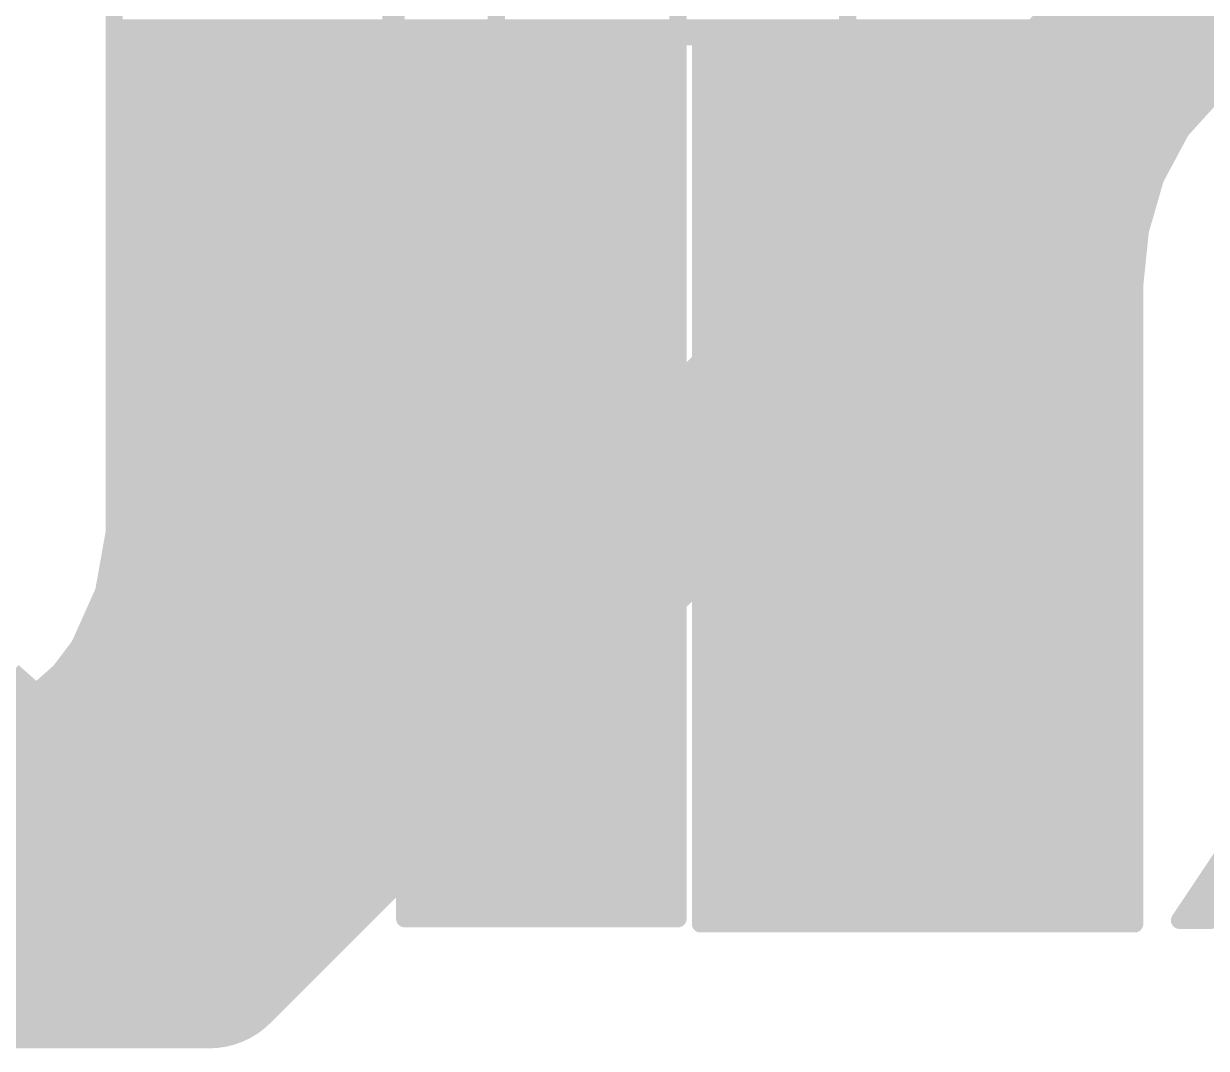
# Model space of a CAD drawing. Extents: x -19.1 to 53.5, y -15.6 to 59.8.
# Drawn here: x 26.397 to 28.134, y 20.193 to 21.698 of the extents above; entities that cross this region are included whole.
import ezdxf

# ---------------------------------------------------------------- set-up
doc = ezdxf.new("R2010")
doc.units = 0
for name, color, linetype in [('16', 132, 'CONTINUOUS'), ('21', 41, 'CONTINUOUS'), ('22', 40, 'CONTINUOUS')]:
    doc.layers.add(name, color=color, linetype=linetype)

msp = doc.modelspace()

# ---------------------------------------------------------------- linework, layer by layer
at = {"layer": '16', "const_width": 0.254}
for points in [[(26.67, 20.32), (28.575, 22.225)], [(2.54, 20.32), (26.67, 20.32)]]:
    msp.add_lwpolyline(points, dxfattribs=at)
at = {"layer": '16', "const_width": 0.127}
for points in [[(26.67, 20.2565, 1), (26.67, 20.3835)], [(26.6251, 20.3649, 1), (26.7149, 20.2751)]]:
    msp.add_lwpolyline(points, format="xyb", dxfattribs=at)
at = {"layer": '21', "const_width": 0.0254}
for points in [[(26.9367, 21.9456), (26.9367, 21.115)], [(27.3583, 20.3835), (27.3583, 21.9456)], [(27.6073, 20.3759), (27.6073, 21.9481)], [(27.6073, 20.3759), (27.6073, 21.9481)], [(26.9367, 21.6916), (27.3583, 21.6916)], [(27.6073, 21.6916), (29.0291, 21.6916)], [(26.9367, 21.6662), (27.3583, 21.6662)], [(27.6073, 21.6662), (28.3667, 21.6662)], [(26.9367, 21.6408), (27.3583, 21.6408)], [(27.6073, 21.6408), (28.2181, 21.6408)], [(26.9367, 21.6154), (27.3583, 21.6154)], [(27.6073, 21.6154), (28.173, 21.6154)], [(28.1508, 21.6002), (28.0971, 21.541)], [(26.9367, 21.59), (27.3583, 21.59)], [(27.6073, 21.59), (28.1416, 21.59)], [(26.9367, 21.5646), (27.3583, 21.5646)], [(27.6073, 21.5646), (28.1185, 21.5646)], [(26.9367, 21.5392), (27.3583, 21.5392)], [(27.6073, 21.5392), (28.0962, 21.5392)], [(28.0971, 21.541), (28.0594, 21.4706)], [(26.9367, 21.5138), (27.3583, 21.5138)], [(27.6073, 21.5138), (28.0826, 21.5138)], [(26.9367, 21.4884), (27.3583, 21.4884)], [(27.6073, 21.4884), (28.0689, 21.4884)], [(26.9367, 21.463), (27.3583, 21.463)], [(27.6073, 21.463), (28.0572, 21.463)], [(28.0594, 21.4706), (28.0371, 21.3932)], [(26.9367, 21.4376), (27.3583, 21.4376)], [(27.6073, 21.4376), (28.0499, 21.4376)], [(26.9367, 21.4122), (27.3583, 21.4122)], [(27.6073, 21.4122), (28.0426, 21.4122)], [(26.9367, 21.3868), (27.3583, 21.3868)], [(27.6073, 21.3868), (28.0365, 21.3868)], [(28.0371, 21.3932), (28.0289, 21.3131)], [(26.9367, 21.3614), (27.3583, 21.3614)], [(27.6073, 21.3614), (28.0339, 21.3614)], [(26.9367, 21.336), (27.3583, 21.336)], [(27.6073, 21.336), (28.0312, 21.336)], [(26.9367, 21.3106), (27.3583, 21.3106)], [(27.6073, 21.3106), (28.0289, 21.3106)], [(28.0289, 21.3131), (28.0289, 20.3759)], [(26.9367, 21.2852), (27.3583, 21.2852)], [(27.6073, 21.2852), (28.0289, 21.2852)], [(26.9367, 21.2598), (27.3583, 21.2598)], [(27.6073, 21.2598), (28.0289, 21.2598)], [(26.9367, 21.2344), (27.3583, 21.2344)], [(27.6073, 21.2344), (28.0289, 21.2344)], [(28.0289, 21.2446), (28.0289, 20.3759)], [(26.9367, 21.209), (27.3583, 21.209)], [(27.6073, 21.209), (28.0289, 21.209)], [(26.9367, 21.1836), (27.3583, 21.1836)], [(27.6073, 21.1836), (28.0289, 21.1836)], [(26.9367, 21.1582), (27.3583, 21.1582)], [(27.6073, 21.1582), (28.0289, 21.1582)], [(26.9367, 21.1328), (27.3583, 21.1328)], [(27.6073, 21.1328), (28.0289, 21.1328)], [(26.9367, 21.115), (26.929, 20.9909)], [(26.9362, 21.1074), (27.3583, 21.1074)], [(27.6073, 21.1074), (28.0289, 21.1074)], [(26.9347, 21.082), (27.3583, 21.082)], [(27.6073, 21.082), (28.0289, 21.082)], [(26.9331, 21.0566), (27.3583, 21.0566)], [(27.6073, 21.0566), (28.0289, 21.0566)], [(26.9315, 21.0312), (27.3583, 21.0312)], [(27.6073, 21.0312), (28.0289, 21.0312)], [(26.93, 21.0058), (27.3583, 21.0058)], [(27.6073, 21.0058), (28.0289, 21.0058)], [(26.929, 20.9909), (26.9062, 20.8686)], [(26.9271, 20.9804), (27.3583, 20.9804)], [(27.6073, 20.9804), (28.0289, 20.9804)], [(26.9223, 20.955), (27.3583, 20.955)], [(27.6073, 20.955), (28.0289, 20.955)], [(26.9176, 20.9296), (27.3583, 20.9296)], [(27.6073, 20.9296), (28.0289, 20.9296)], [(26.9129, 20.9042), (27.3583, 20.9042)], [(27.6073, 20.9042), (28.0289, 20.9042)], [(26.9062, 20.8686), (26.8844, 20.8111)], [(26.9081, 20.8788), (27.3583, 20.8788)], [(27.6073, 20.8788), (28.0289, 20.8788)], [(26.9004, 20.8534), (27.3583, 20.8534)], [(27.6073, 20.8534), (28.0289, 20.8534)], [(26.8908, 20.828), (27.3583, 20.828)], [(27.6073, 20.828), (28.0289, 20.828)], [(26.8844, 20.8111), (26.85, 20.7602)], [(26.8787, 20.8026), (27.3583, 20.8026)], [(27.6073, 20.8026), (28.0289, 20.8026)], [(26.8615, 20.7772), (27.3583, 20.7772)], [(27.6073, 20.7772), (28.0289, 20.7772)], [(26.4174, 20.7146), (26.3814, 20.7464)], [(26.85, 20.7602), (26.8048, 20.7185)], [(26.8409, 20.7518), (27.3583, 20.7518)], [(27.6073, 20.7518), (28.0289, 20.7518)], [(25.9076, 20.7264), (26.404, 20.7264)], [(26.8134, 20.7264), (27.3583, 20.7264)], [(27.6073, 20.7264), (28.0289, 20.7264)], [(26.4592, 20.6908), (26.4174, 20.7146)], [(26.8048, 20.7185), (26.7513, 20.6883)], [(25.9148, 20.701), (26.4413, 20.701)], [(26.7738, 20.701), (27.3583, 20.701)], [(27.6073, 20.701), (28.0289, 20.701)], [(25.9219, 20.6756), (26.506, 20.6756)], [(26.5305, 20.6677), (26.4592, 20.6908)], [(26.7513, 20.6883), (26.6796, 20.6664)], [(26.7098, 20.6756), (27.3583, 20.6756)], [(27.6073, 20.6756), (28.0289, 20.6756)], [(26.605, 20.6594), (26.5305, 20.6677)], [(26.6796, 20.6664), (26.605, 20.6594)], [(25.9301, 20.6502), (27.3583, 20.6502)], [(27.6073, 20.6502), (28.0289, 20.6502)], [(25.9426, 20.6248), (27.3583, 20.6248)], [(26.8838, 20.5329), (26.9545, 20.6223)], [(26.9545, 20.6223), (26.957, 20.6223)], [(26.957, 20.6223), (26.957, 20.3835)], [(27.6073, 20.6248), (28.0289, 20.6248)], [(25.9551, 20.5994), (26.9364, 20.5994)], [(26.957, 20.5994), (27.3583, 20.5994)], [(27.6073, 20.5994), (28.0289, 20.5994)], [(25.9676, 20.574), (26.9163, 20.574)], [(26.957, 20.574), (27.3583, 20.574)], [(27.6073, 20.574), (28.0289, 20.574)], [(25.982, 20.5486), (26.8962, 20.5486)], [(26.957, 20.5486), (27.3583, 20.5486)], [(27.6073, 20.5486), (28.0289, 20.5486)], [(26.0009, 20.5232), (26.8735, 20.5232)], [(26.8011, 20.4545), (26.8838, 20.5329)], [(26.957, 20.5232), (27.3583, 20.5232)], [(27.6073, 20.5232), (28.0289, 20.5232)], [(26.0199, 20.4978), (26.8468, 20.4978)], [(26.957, 20.4978), (27.3583, 20.4978)], [(27.6073, 20.4978), (28.0289, 20.4978)], [(26.0388, 20.4724), (26.82, 20.4724)], [(26.957, 20.4724), (27.3583, 20.4724)], [(27.6073, 20.4724), (28.0289, 20.4724)], [(26.7081, 20.3886), (26.8011, 20.4545)], [(26.0652, 20.447), (26.7905, 20.447)], [(26.957, 20.447), (27.3583, 20.447)], [(27.6073, 20.447), (28.0289, 20.447)], [(26.1073, 20.4216), (26.7547, 20.4216)], [(26.957, 20.4216), (27.3583, 20.4216)], [(27.6073, 20.4216), (28.0289, 20.4216)], [(26.1508, 20.3962), (26.7188, 20.3962)], [(26.957, 20.3962), (27.3583, 20.3962)], [(27.6073, 20.3962), (28.0289, 20.3962)], [(26.6835, 20.3763), (26.7081, 20.3886)], [(26.957, 20.3835), (27.3583, 20.3835)], [(26.2189, 20.3708), (26.6654, 20.3708)], [(26.5095, 20.3459), (26.6573, 20.3683)], [(26.6573, 20.3683), (26.6835, 20.3763)], [(28.0289, 20.3759), (27.6073, 20.3759)], [(28.0289, 20.3759), (27.6073, 20.3759)], [(26.3425, 20.3454), (26.4832, 20.3454)], [(26.3601, 20.3429), (26.5095, 20.3459)]]:
    msp.add_lwpolyline(points, dxfattribs=at)
at = {"layer": '21'}
for points, const_width in [([(26.9367, 21.698, 1), (26.9367, 21.6852)], 0.0127), ([(27.3583, 21.6852, 1), (27.3583, 21.698)], 0.0127), ([(27.6073, 21.698, 1), (27.6073, 21.6852)], 0.0127), ([(26.9367, 21.6726, 1), (26.9367, 21.6598)], 0.0127), ([(27.3583, 21.6598, 1), (27.3583, 21.6726)], 0.0127), ([(27.6073, 21.6726, 1), (27.6073, 21.6598)], 0.0127), ([(26.9367, 21.6472, 1), (26.9367, 21.6345)], 0.0127), ([(27.3583, 21.6345, 1), (27.3583, 21.6472)], 0.0127), ([(27.6073, 21.6472, 1), (27.6073, 21.6345)], 0.0127), ([(26.9367, 21.6218, 1), (26.9367, 21.609)], 0.0127), ([(27.3583, 21.609, 1), (27.3583, 21.6218)], 0.0127), ([(27.6073, 21.6218, 1), (27.6073, 21.609)], 0.0127), ([(28.1508, 21.6002, 0.1229), (28.0594, 21.4706)], 0.0254), ([(26.9367, 21.5964, 1), (26.9367, 21.5836)], 0.0127), ([(27.3583, 21.5836, 1), (27.3583, 21.5964)], 0.0127), ([(27.6073, 21.5964, 1), (27.6073, 21.5836)], 0.0127), ([(26.9367, 21.571, 1), (26.9367, 21.5583)], 0.0127), ([(27.3583, 21.5583, 1), (27.3583, 21.571)], 0.0127), ([(27.6073, 21.571, 1), (27.6073, 21.5583)], 0.0127), ([(28.1185, 21.5583, 1), (28.1185, 21.571)], 0.0127), ([(26.9367, 21.5456, 1), (26.9367, 21.5328)], 0.0127), ([(27.3583, 21.5328, 1), (27.3583, 21.5456)], 0.0127), ([(27.6073, 21.5456, 1), (27.6073, 21.5328)], 0.0127), ([(28.0924, 21.5453, 1), (28.1018, 21.5368)], 0.0127), ([(28.1027, 21.538, 1), (28.0915, 21.544)], 0.0127), ([(28.0962, 21.5328, 1), (28.0962, 21.5456)], 0.0127), ([(26.9367, 21.5202, 1), (26.9367, 21.5074)], 0.0127), ([(27.3583, 21.5074, 1), (27.3583, 21.5202)], 0.0127), ([(27.6073, 21.5202, 1), (27.6073, 21.5074)], 0.0127), ([(28.0826, 21.5074, 1), (28.0826, 21.5202)], 0.0127), ([(26.9367, 21.4948, 1), (26.9367, 21.4821)], 0.0127), ([(27.3583, 21.4821, 1), (27.3583, 21.4948)], 0.0127), ([(27.6073, 21.4948, 1), (27.6073, 21.4821)], 0.0127), ([(28.0689, 21.4821, 1), (28.0689, 21.4948)], 0.0127), ([(26.9367, 21.4694, 1), (26.9367, 21.4566)], 0.0127), ([(27.3583, 21.4566, 1), (27.3583, 21.4694)], 0.0127), ([(27.6073, 21.4694, 1), (27.6073, 21.4566)], 0.0127), ([(28.0594, 21.4706, 0.0895), (28.0289, 21.3131)], 0.0254), ([(28.0538, 21.4736, 1), (28.065, 21.4676)], 0.0127), ([(28.0535, 21.4729, 1), (28.0653, 21.4683)], 0.0127), ([(28.0655, 21.4688, 1), (28.0533, 21.4724)], 0.0127), ([(28.0653, 21.4683, 1), (28.0535, 21.4729)], 0.0127), ([(28.0572, 21.4566, 1), (28.0572, 21.4694)], 0.0127), ([(26.9367, 21.444, 1), (26.9367, 21.4312)], 0.0127), ([(27.3583, 21.4312, 1), (27.3583, 21.444)], 0.0127), ([(27.6073, 21.444, 1), (27.6073, 21.4312)], 0.0127), ([(28.0499, 21.4312, 1), (28.0499, 21.444)], 0.0127), ([(26.9367, 21.4186, 1), (26.9367, 21.4059)], 0.0127), ([(27.3583, 21.4059, 1), (27.3583, 21.4186)], 0.0127), ([(27.6073, 21.4186, 1), (27.6073, 21.4059)], 0.0127), ([(28.0426, 21.4059, 1), (28.0426, 21.4186)], 0.0127), ([(26.9367, 21.3932, 1), (26.9367, 21.3804)], 0.0127), ([(27.3583, 21.3804, 1), (27.3583, 21.3932)], 0.0127), ([(27.6073, 21.3932, 1), (27.6073, 21.3804)], 0.0127), ([(28.0434, 21.3926, 1), (28.0308, 21.3939)], 0.0127), ([(28.031, 21.395, 1), (28.0432, 21.3915)], 0.0127), ([(28.0365, 21.3804, 1), (28.0365, 21.3932)], 0.0127), ([(26.9367, 21.3678, 1), (26.9367, 21.355)], 0.0127), ([(27.3583, 21.355, 1), (27.3583, 21.3678)], 0.0127), ([(27.6073, 21.3678, 1), (27.6073, 21.355)], 0.0127), ([(28.0339, 21.355, 1), (28.0339, 21.3678)], 0.0127), ([(26.9367, 21.3424, 1), (26.9367, 21.3297)], 0.0127), ([(27.3583, 21.3297, 1), (27.3583, 21.3424)], 0.0127), ([(27.6073, 21.3424, 1), (27.6073, 21.3297)], 0.0127), ([(28.0312, 21.3297, 1), (28.0312, 21.3424)], 0.0127), ([(26.9367, 21.317, 1), (26.9367, 21.3042)], 0.0127), ([(27.3583, 21.3042, 1), (27.3583, 21.317)], 0.0127), ([(27.6073, 21.317, 1), (27.6073, 21.3042)], 0.0127), ([(28.0289, 21.3131, 0.0064), (28.0289, 21.2446)], 0.0254), ([(28.0353, 21.3131, 1), (28.0225, 21.3131)], 0.0127), ([(28.0352, 21.313, 1), (28.0226, 21.3132)], 0.0127), ([(28.0226, 21.3137, 1), (28.0352, 21.3125)], 0.0127), ([(28.0226, 21.3132, 1), (28.0352, 21.313)], 0.0127), ([(28.0289, 21.3042, 1), (28.0289, 21.317)], 0.0127), ([(26.9367, 21.2916, 1), (26.9367, 21.2788)], 0.0127), ([(27.3583, 21.2788, 1), (27.3583, 21.2916)], 0.0127), ([(27.6073, 21.2916, 1), (27.6073, 21.2788)], 0.0127), ([(28.0289, 21.2788, 1), (28.0289, 21.2916)], 0.0127), ([(26.9367, 21.2662, 1), (26.9367, 21.2535)], 0.0127), ([(27.3583, 21.2535, 1), (27.3583, 21.2662)], 0.0127), ([(27.6073, 21.2662, 1), (27.6073, 21.2535)], 0.0127), ([(28.0289, 21.2535, 1), (28.0289, 21.2662)], 0.0127), ([(26.9367, 21.2408, 1), (26.9367, 21.228)], 0.0127), ([(27.3583, 21.228, 1), (27.3583, 21.2408)], 0.0127), ([(27.6073, 21.2408, 1), (27.6073, 21.228)], 0.0127), ([(28.0353, 21.2446, 1), (28.0225, 21.2446)], 0.0127), ([(28.0226, 21.2445, 1), (28.0352, 21.2447)], 0.0127), ([(28.0289, 21.228, 1), (28.0289, 21.2408)], 0.0127), ([(26.9367, 21.2154, 1), (26.9367, 21.2026)], 0.0127), ([(27.3583, 21.2026, 1), (27.3583, 21.2154)], 0.0127), ([(27.6073, 21.2154, 1), (27.6073, 21.2026)], 0.0127), ([(28.0289, 21.2026, 1), (28.0289, 21.2154)], 0.0127), ([(26.9367, 21.19, 1), (26.9367, 21.1773)], 0.0127), ([(27.3583, 21.1773, 1), (27.3583, 21.19)], 0.0127), ([(27.6073, 21.19, 1), (27.6073, 21.1773)], 0.0127), ([(28.0289, 21.1773, 1), (28.0289, 21.19)], 0.0127), ([(26.9367, 21.1646, 1), (26.9367, 21.1518)], 0.0127), ([(27.3583, 21.1518, 1), (27.3583, 21.1646)], 0.0127), ([(27.6073, 21.1646, 1), (27.6073, 21.1518)], 0.0127), ([(28.0289, 21.1518, 1), (28.0289, 21.1646)], 0.0127), ([(26.9367, 21.1392, 1), (26.9367, 21.1264)], 0.0127), ([(27.3583, 21.1264, 1), (27.3583, 21.1392)], 0.0127), ([(27.6073, 21.1392, 1), (27.6073, 21.1264)], 0.0127), ([(28.0289, 21.1264, 1), (28.0289, 21.1392)], 0.0127), ([(26.943, 21.1146, 1), (26.9304, 21.1154)], 0.0127), ([(26.9304, 21.115, 1), (26.9431, 21.115)], 0.0127), ([(26.9362, 21.1138, 1), (26.9362, 21.1011)], 0.0127), ([(27.3583, 21.1011, 1), (27.3583, 21.1138)], 0.0127), ([(27.6073, 21.1138, 1), (27.6073, 21.1011)], 0.0127), ([(28.0289, 21.1011, 1), (28.0289, 21.1138)], 0.0127), ([(26.9347, 21.0884, 1), (26.9347, 21.0756)], 0.0127), ([(27.3583, 21.0756, 1), (27.3583, 21.0884)], 0.0127), ([(27.6073, 21.0884, 1), (27.6073, 21.0756)], 0.0127), ([(28.0289, 21.0756, 1), (28.0289, 21.0884)], 0.0127), ([(26.9331, 21.063, 1), (26.9331, 21.0502)], 0.0127), ([(27.3583, 21.0502, 1), (27.3583, 21.063)], 0.0127), ([(27.6073, 21.063, 1), (27.6073, 21.0502)], 0.0127), ([(28.0289, 21.0502, 1), (28.0289, 21.063)], 0.0127), ([(26.9315, 21.0376, 1), (26.9315, 21.0249)], 0.0127), ([(27.3583, 21.0249, 1), (27.3583, 21.0376)], 0.0127), ([(27.6073, 21.0376, 1), (27.6073, 21.0249)], 0.0127), ([(28.0289, 21.0249, 1), (28.0289, 21.0376)], 0.0127), ([(26.93, 21.0122, 1), (26.93, 20.9994)], 0.0127), ([(27.3583, 20.9994, 1), (27.3583, 21.0122)], 0.0127), ([(27.6073, 21.0122, 1), (27.6073, 20.9994)], 0.0127), ([(28.0289, 20.9994, 1), (28.0289, 21.0122)], 0.0127), ([(26.9353, 20.9897, 1), (26.9228, 20.992)], 0.0127), ([(26.9271, 20.9868, 1), (26.9271, 20.974)], 0.0127), ([(26.9227, 20.9913, 1), (26.9354, 20.9905)], 0.0127), ([(27.3583, 20.974, 1), (27.3583, 20.9868)], 0.0127), ([(27.6073, 20.9868, 1), (27.6073, 20.974)], 0.0127), ([(28.0289, 20.974, 1), (28.0289, 20.9868)], 0.0127), ([(26.9223, 20.9614, 1), (26.9223, 20.9487)], 0.0127), ([(27.3583, 20.9487, 1), (27.3583, 20.9614)], 0.0127), ([(27.6073, 20.9614, 1), (27.6073, 20.9487)], 0.0127), ([(28.0289, 20.9487, 1), (28.0289, 20.9614)], 0.0127), ([(26.9176, 20.936, 1), (26.9176, 20.9232)], 0.0127), ([(27.3583, 20.9232, 1), (27.3583, 20.936)], 0.0127), ([(27.6073, 20.936, 1), (27.6073, 20.9232)], 0.0127), ([(28.0289, 20.9232, 1), (28.0289, 20.936)], 0.0127), ([(26.9129, 20.9106, 1), (26.9129, 20.8978)], 0.0127), ([(27.3583, 20.8978, 1), (27.3583, 20.9106)], 0.0127), ([(27.6073, 20.9106, 1), (27.6073, 20.8978)], 0.0127), ([(28.0289, 20.8978, 1), (28.0289, 20.9106)], 0.0127), ([(26.9121, 20.8663, 1), (26.9003, 20.8709)], 0.0127), ([(26.9081, 20.8852, 1), (26.9081, 20.8725)], 0.0127), ([(27.3583, 20.8725, 1), (27.3583, 20.8852)], 0.0127), ([(27.6073, 20.8852, 1), (27.6073, 20.8725)], 0.0127), ([(28.0289, 20.8725, 1), (28.0289, 20.8852)], 0.0127), ([(26.9004, 20.8598, 1), (26.9004, 20.847)], 0.0127), ([(26.9, 20.8698, 1), (26.9124, 20.8674)], 0.0127), ([(27.3583, 20.847, 1), (27.3583, 20.8598)], 0.0127), ([(27.6073, 20.8598, 1), (27.6073, 20.847)], 0.0127), ([(28.0289, 20.847, 1), (28.0289, 20.8598)], 0.0127), ([(26.8908, 20.8344, 1), (26.8908, 20.8216)], 0.0127), ([(27.3583, 20.8216, 1), (27.3583, 20.8344)], 0.0127), ([(27.6073, 20.8344, 1), (27.6073, 20.8216)], 0.0127), ([(28.0289, 20.8216, 1), (28.0289, 20.8344)], 0.0127), ([(26.8787, 20.809, 1), (26.8787, 20.7963)], 0.0127), ([(26.8785, 20.8134, 1), (26.8903, 20.8089)], 0.0127), ([(26.8897, 20.8076, 1), (26.8791, 20.8147)], 0.0127), ([(27.3583, 20.7963, 1), (27.3583, 20.809)], 0.0127), ([(27.6073, 20.809, 1), (27.6073, 20.7963)], 0.0127), ([(28.0289, 20.7963, 1), (28.0289, 20.809)], 0.0127), ([(26.8615, 20.7836, 1), (26.8615, 20.7708)], 0.0127), ([(27.3583, 20.7708, 1), (27.3583, 20.7836)], 0.0127), ([(27.6073, 20.7836, 1), (27.6073, 20.7708)], 0.0127), ([(28.0289, 20.7708, 1), (28.0289, 20.7836)], 0.0127), ([(26.8409, 20.7582, 1), (26.8409, 20.7454)], 0.0127), ([(26.8447, 20.7637, 1), (26.8553, 20.7566)], 0.0127), ([(26.8543, 20.7555, 1), (26.8457, 20.7649)], 0.0127), ([(27.3583, 20.7454, 1), (27.3583, 20.7582)], 0.0127), ([(27.6073, 20.7582, 1), (27.6073, 20.7454)], 0.0127), ([(28.0289, 20.7454, 1), (28.0289, 20.7582)], 0.0127), ([(26.404, 20.7201, 1), (26.404, 20.7328)], 0.0127), ([(26.8134, 20.7328, 1), (26.8134, 20.7201)], 0.0127), ([(27.3583, 20.7201, 1), (27.3583, 20.7328)], 0.0127), ([(27.6073, 20.7328, 1), (27.6073, 20.7201)], 0.0127), ([(28.0289, 20.7201, 1), (28.0289, 20.7328)], 0.0127), ([(26.4206, 20.7201, 1), (26.4143, 20.7091)], 0.0127), ([(26.4132, 20.7098, 1), (26.4216, 20.7193)], 0.0127), ([(26.8005, 20.7232, 1), (26.8091, 20.7138)], 0.0127), ([(26.808, 20.713, 1), (26.8017, 20.724)], 0.0127), ([(26.4413, 20.6946, 1), (26.4413, 20.7074)], 0.0127), ([(26.7738, 20.7074, 1), (26.7738, 20.6946)], 0.0127), ([(27.3583, 20.6946, 1), (27.3583, 20.7074)], 0.0127), ([(27.6073, 20.7074, 1), (27.6073, 20.6946)], 0.0127), ([(28.0289, 20.6946, 1), (28.0289, 20.7074)], 0.0127), ([(26.4612, 20.6968, 1), (26.4572, 20.6848)], 0.0127), ([(26.4561, 20.6853, 1), (26.4623, 20.6963)], 0.0127), ([(26.506, 20.6692, 1), (26.506, 20.682)], 0.0127), ([(26.7098, 20.682, 1), (26.7098, 20.6692)], 0.0127), ([(26.7482, 20.6938, 1), (26.7544, 20.6828)], 0.0127), ([(26.7532, 20.6822, 1), (26.7494, 20.6944)], 0.0127), ([(27.3583, 20.6692, 1), (27.3583, 20.682)], 0.0127), ([(27.6073, 20.682, 1), (27.6073, 20.6692)], 0.0127), ([(28.0289, 20.6692, 1), (28.0289, 20.682)], 0.0127), ([(26.5312, 20.674, 1), (26.5298, 20.6613)], 0.0127), ([(26.5285, 20.6616, 1), (26.5325, 20.6737)], 0.0127), ([(26.6044, 20.6657, 1), (26.6056, 20.6531)], 0.0127), ([(26.6043, 20.6531, 1), (26.6057, 20.6657)], 0.0127), ([(26.6778, 20.6725, 1), (26.6815, 20.6603)], 0.0127), ([(26.6802, 20.6601, 1), (26.679, 20.6727)], 0.0127), ([(27.3583, 20.6439, 1), (27.3583, 20.6566)], 0.0127), ([(27.6073, 20.6566, 1), (27.6073, 20.6439)], 0.0127), ([(28.0289, 20.6439, 1), (28.0289, 20.6566)], 0.0127), ([(26.9545, 20.6287, 1), (26.9545, 20.616)], 0.0127), ([(26.9595, 20.6184, 1), (26.9495, 20.6262)], 0.0127), ([(26.9634, 20.6223, 1), (26.9506, 20.6223)], 0.0127), ([(26.957, 20.616, 1), (26.957, 20.6287)], 0.0127), ([(27.3583, 20.6184, 1), (27.3583, 20.6312)], 0.0127), ([(27.6073, 20.6312, 1), (27.6073, 20.6184)], 0.0127), ([(28.0289, 20.6184, 1), (28.0289, 20.6312)], 0.0127), ([(26.9364, 20.593, 1), (26.9364, 20.6058)], 0.0127), ([(26.957, 20.6058, 1), (26.957, 20.593)], 0.0127), ([(27.3583, 20.593, 1), (27.3583, 20.6058)], 0.0127), ([(27.6073, 20.6058, 1), (27.6073, 20.593)], 0.0127), ([(28.0289, 20.593, 1), (28.0289, 20.6058)], 0.0127), ([(26.9163, 20.5677, 1), (26.9163, 20.5804)], 0.0127), ([(26.957, 20.5804, 1), (26.957, 20.5677)], 0.0127), ([(27.3583, 20.5677, 1), (27.3583, 20.5804)], 0.0127), ([(27.6073, 20.5804, 1), (27.6073, 20.5677)], 0.0127), ([(28.0289, 20.5677, 1), (28.0289, 20.5804)], 0.0127), ([(26.8962, 20.5422, 1), (26.8962, 20.555)], 0.0127), ([(26.957, 20.555, 1), (26.957, 20.5422)], 0.0127), ([(27.3583, 20.5422, 1), (27.3583, 20.555)], 0.0127), ([(27.6073, 20.555, 1), (27.6073, 20.5422)], 0.0127), ([(28.0289, 20.5422, 1), (28.0289, 20.555)], 0.0127), ([(26.8735, 20.5168, 1), (26.8735, 20.5296)], 0.0127), ([(26.8788, 20.5369, 1), (26.8888, 20.529)], 0.0127), ([(26.8882, 20.5283, 1), (26.8794, 20.5375)], 0.0127), ([(26.957, 20.5296, 1), (26.957, 20.5168)], 0.0127), ([(27.3583, 20.5168, 1), (27.3583, 20.5296)], 0.0127), ([(27.6073, 20.5296, 1), (27.6073, 20.5168)], 0.0127), ([(28.0289, 20.5168, 1), (28.0289, 20.5296)], 0.0127), ([(26.8468, 20.4915, 1), (26.8468, 20.5042)], 0.0127), ([(26.957, 20.5042, 1), (26.957, 20.4915)], 0.0127), ([(27.3583, 20.4915, 1), (27.3583, 20.5042)], 0.0127), ([(27.6073, 20.5042, 1), (27.6073, 20.4915)], 0.0127), ([(28.0289, 20.4915, 1), (28.0289, 20.5042)], 0.0127), ([(26.82, 20.466, 1), (26.82, 20.4788)], 0.0127), ([(26.957, 20.4788, 1), (26.957, 20.466)], 0.0127), ([(27.3583, 20.466, 1), (27.3583, 20.4788)], 0.0127), ([(27.6073, 20.4788, 1), (27.6073, 20.466)], 0.0127), ([(28.0289, 20.466, 1), (28.0289, 20.4788)], 0.0127), ([(26.7967, 20.4591, 1), (26.8055, 20.4499)], 0.0127), ([(26.8048, 20.4493, 1), (26.7974, 20.4597)], 0.0127), ([(26.7905, 20.4407, 1), (26.7905, 20.4534)], 0.0127), ([(26.957, 20.4534, 1), (26.957, 20.4407)], 0.0127), ([(27.3583, 20.4407, 1), (27.3583, 20.4534)], 0.0127), ([(27.6073, 20.4534, 1), (27.6073, 20.4407)], 0.0127), ([(28.0289, 20.4407, 1), (28.0289, 20.4534)], 0.0127), ([(26.7547, 20.4153, 1), (26.7547, 20.428)], 0.0127), ([(26.957, 20.428, 1), (26.957, 20.4153)], 0.0127), ([(27.3583, 20.4153, 1), (27.3583, 20.428)], 0.0127), ([(27.6073, 20.428, 1), (27.6073, 20.4153)], 0.0127), ([(28.0289, 20.4153, 1), (28.0289, 20.428)], 0.0127), ([(26.7188, 20.3898, 1), (26.7188, 20.4026)], 0.0127), ([(26.957, 20.4026, 1), (26.957, 20.3898)], 0.0127), ([(27.3583, 20.3898, 1), (27.3583, 20.4026)], 0.0127), ([(27.6073, 20.4026, 1), (27.6073, 20.3898)], 0.0127), ([(28.0289, 20.3898, 1), (28.0289, 20.4026)], 0.0127), ([(26.7044, 20.3938, 1), (26.7118, 20.3834)], 0.0127), ([(26.7109, 20.3829, 1), (26.7053, 20.3943)], 0.0127), ([(26.957, 20.3899, 1), (26.957, 20.3772)], 0.0127), ([(27.3583, 20.3772, 1), (27.3583, 20.3899)], 0.0127), ([(26.6554, 20.3744, 1), (26.6592, 20.3622)], 0.0127), ([(26.6583, 20.362, 1), (26.6563, 20.3746)], 0.0127), ([(26.6654, 20.3645, 1), (26.6654, 20.3772)], 0.0127), ([(26.6807, 20.382, 1), (26.6864, 20.3707)], 0.0127), ([(26.6854, 20.3703, 1), (26.6817, 20.3824)], 0.0127), ([(26.9506, 20.3835, 1), (26.9634, 20.3835)], 0.0127), ([(27.3519, 20.3835, 1), (27.3647, 20.3835)], 0.0127), ([(27.6073, 20.3823, 1), (27.6073, 20.3696)], 0.0127), ([(27.6073, 20.3823, 1), (27.6073, 20.3696)], 0.0127), ([(27.601, 20.3759, 1), (27.6137, 20.3759)], 0.0127), ([(27.601, 20.3759, 1), (27.6137, 20.3759)], 0.0127), ([(28.0225, 20.3759, 1), (28.0353, 20.3759)], 0.0127), ([(28.0225, 20.3759, 1), (28.0353, 20.3759)], 0.0127), ([(28.0289, 20.3696, 1), (28.0289, 20.3823)], 0.0127), ([(28.0289, 20.3696, 1), (28.0289, 20.3823)], 0.0127), ([(26.4832, 20.3391, 1), (26.4832, 20.3518)], 0.0127), ([(26.5086, 20.3522, 1), (26.5105, 20.3397)], 0.0127), ([(26.5097, 20.3396, 1), (26.5094, 20.3523)], 0.0127)]:
    msp.add_lwpolyline(points, format="xyb", dxfattribs=dict(at, const_width=const_width))
at = {"layer": '22', "const_width": 0.0254}
for points in [[(26.5303, 20.9499), (26.5303, 21.9507)], [(26.9443, 21.9507), (26.9443, 20.8712)], [(27.0916, 21.9456), (27.0916, 21.6789)], [(26.5303, 21.6916), (26.9443, 21.6916)], [(27.0916, 21.6916), (28.194, 21.6916)], [(26.5303, 21.6662), (26.9443, 21.6662)], [(27.0916, 21.6789), (27.3914, 21.6789)], [(27.3914, 21.6789), (27.3914, 20.3759)], [(27.3914, 21.6662), (27.8079, 21.6662)], [(27.8079, 21.6764), (28.2067, 21.6789)], [(27.8079, 20.3759), (27.8079, 21.6764)], [(26.5303, 21.6408), (26.9443, 21.6408)], [(27.3914, 21.6408), (27.8079, 21.6408)], [(26.5303, 21.6154), (26.9443, 21.6154)], [(27.3914, 21.6154), (27.8079, 21.6154)], [(26.5303, 21.59), (26.9443, 21.59)], [(27.3914, 21.59), (27.8079, 21.59)], [(26.5303, 21.5646), (26.9443, 21.5646)], [(27.3914, 21.5646), (27.8079, 21.5646)], [(26.5303, 21.5392), (26.9443, 21.5392)], [(27.3914, 21.5392), (27.8079, 21.5392)], [(26.5303, 21.5138), (26.9443, 21.5138)], [(27.3914, 21.5138), (27.8079, 21.5138)], [(26.5303, 21.4884), (26.9443, 21.4884)], [(27.3914, 21.4884), (27.8079, 21.4884)], [(26.5303, 21.463), (26.9443, 21.463)], [(27.3914, 21.463), (27.8079, 21.463)], [(26.5303, 21.4376), (26.9443, 21.4376)], [(27.3914, 21.4376), (27.8079, 21.4376)], [(26.5303, 21.4122), (26.9443, 21.4122)], [(27.3914, 21.4122), (27.8079, 21.4122)], [(26.5303, 21.3868), (26.9443, 21.3868)], [(27.3914, 21.3868), (27.8079, 21.3868)], [(28.7604, 21.3792), (28.0949, 20.381)], [(26.5303, 21.3614), (26.9443, 21.3614)], [(27.3914, 21.3614), (27.8079, 21.3614)], [(26.5303, 21.336), (26.9443, 21.336)], [(27.3914, 21.336), (27.8079, 21.336)], [(26.5303, 21.3106), (26.9443, 21.3106)], [(27.3914, 21.3106), (27.8079, 21.3106)], [(26.5303, 21.2852), (26.9443, 21.2852)], [(27.3914, 21.2852), (27.8079, 21.2852)], [(26.5303, 21.2598), (26.9443, 21.2598)], [(27.3914, 21.2598), (27.8079, 21.2598)], [(26.5303, 21.2344), (26.9443, 21.2344)], [(27.3914, 21.2344), (27.8079, 21.2344)], [(26.5303, 21.209), (26.9443, 21.209)], [(27.3914, 21.209), (27.8079, 21.209)], [(26.5303, 21.1836), (26.9443, 21.1836)], [(27.3914, 21.1836), (27.8079, 21.1836)], [(26.5303, 21.1582), (26.9443, 21.1582)], [(27.3914, 21.1582), (27.8079, 21.1582)], [(26.5303, 21.1328), (26.9443, 21.1328)], [(27.3914, 21.1328), (27.8079, 21.1328)], [(26.5303, 21.1074), (26.9443, 21.1074)], [(27.3914, 21.1074), (27.8079, 21.1074)], [(26.5303, 21.082), (26.9443, 21.082)], [(27.3914, 21.082), (27.8079, 21.082)], [(26.5303, 21.0566), (26.9443, 21.0566)], [(27.3914, 21.0566), (27.8079, 21.0566)], [(26.5303, 21.0312), (26.9443, 21.0312)], [(27.3914, 21.0312), (27.8079, 21.0312)], [(26.5303, 21.0058), (26.9443, 21.0058)], [(27.3914, 21.0058), (27.8079, 21.0058)], [(26.5303, 20.9804), (26.9443, 20.9804)], [(27.3914, 20.9804), (27.8079, 20.9804)], [(26.5303, 20.955), (26.9443, 20.955)], [(27.3914, 20.955), (27.8079, 20.955)], [(26.515, 20.8642), (26.5303, 20.9499)], [(26.5267, 20.9296), (26.9443, 20.9296)], [(27.3914, 20.9296), (27.8079, 20.9296)], [(26.5221, 20.9042), (26.9443, 20.9042)], [(27.3914, 20.9042), (27.8079, 20.9042)], [(26.5176, 20.8788), (26.9443, 20.8788)], [(26.9443, 20.8712), (26.9342, 20.7612)], [(27.3914, 20.8788), (27.8079, 20.8788)], [(26.4795, 20.7848), (26.515, 20.8642)], [(26.5101, 20.8534), (26.9427, 20.8534)], [(27.3914, 20.8534), (27.8079, 20.8534)], [(26.4988, 20.828), (26.9403, 20.828)], [(27.3914, 20.828), (27.8079, 20.828)], [(26.4875, 20.8026), (26.938, 20.8026)], [(27.3914, 20.8026), (27.8079, 20.8026)], [(26.4506, 20.7464), (26.4795, 20.7848)], [(26.4738, 20.7772), (26.9357, 20.7772)], [(26.9342, 20.7612), (26.9042, 20.6549)], [(27.3914, 20.7772), (27.8079, 20.7772)], [(26.4146, 20.7146), (26.4506, 20.7464)], [(26.4547, 20.7518), (26.9315, 20.7518)], [(27.3914, 20.7518), (27.8079, 20.7518)], [(26.428, 20.7264), (26.9244, 20.7264)], [(27.3914, 20.7264), (27.8079, 20.7264)], [(26.3728, 20.6908), (26.4146, 20.7146)], [(26.3907, 20.701), (26.9172, 20.701)], [(27.3914, 20.701), (27.8079, 20.701)], [(26.326, 20.6756), (26.9101, 20.6756)], [(27.3914, 20.6756), (27.8079, 20.6756)], [(25.4737, 20.6502), (26.9019, 20.6502)], [(26.9042, 20.6549), (26.8554, 20.5558)], [(27.3914, 20.6502), (27.8079, 20.6502)], [(25.4737, 20.6248), (26.8894, 20.6248)], [(27.3914, 20.6248), (27.8079, 20.6248)], [(25.8956, 20.5994), (26.8769, 20.5994)], [(27.3914, 20.5994), (27.8079, 20.5994)], [(25.9157, 20.574), (26.8644, 20.574)], [(27.3914, 20.574), (27.8079, 20.574)], [(26.8554, 20.5558), (26.7894, 20.4673)], [(25.9358, 20.5486), (26.85, 20.5486)], [(27.3914, 20.5486), (27.8079, 20.5486)], [(25.9585, 20.5232), (26.8311, 20.5232)], [(27.3914, 20.5232), (27.8079, 20.5232)], [(25.9852, 20.4978), (26.8122, 20.4978)], [(27.3914, 20.4978), (27.8079, 20.4978)], [(26.012, 20.4724), (26.7932, 20.4724)], [(26.7894, 20.4673), (26.764, 20.4445)], [(27.3914, 20.4724), (27.8079, 20.4724)], [(26.0415, 20.447), (26.7668, 20.447)], [(26.764, 20.4445), (26.6738, 20.3919)], [(27.3914, 20.447), (27.8079, 20.447)], [(28.1389, 20.447), (28.6414, 20.447)], [(26.0773, 20.4216), (26.7247, 20.4216)], [(27.3914, 20.4216), (27.8079, 20.4216)], [(28.122, 20.4216), (28.626, 20.4216)], [(26.1132, 20.3962), (26.6812, 20.3962)], [(27.3914, 20.3962), (27.8079, 20.3962)], [(28.105, 20.3962), (28.6106, 20.3962)], [(26.6738, 20.3919), (26.5752, 20.3576)], [(28.0949, 20.381), (28.6029, 20.3835)], [(26.1666, 20.3708), (26.6131, 20.3708)], [(27.3914, 20.3759), (27.8079, 20.3759)], [(26.4719, 20.3429), (26.3225, 20.3459)], [(26.3488, 20.3454), (26.4895, 20.3454)], [(26.5752, 20.3576), (26.4719, 20.3429)]]:
    msp.add_lwpolyline(points, dxfattribs=at)
at = {"layer": '22', "const_width": 0.0127}
for points in [[(26.5303, 21.698, 1), (26.5303, 21.6852)], [(26.9443, 21.6852, 1), (26.9443, 21.698)], [(27.0916, 21.698, 1), (27.0916, 21.6852)], [(26.5303, 21.6726, 1), (26.5303, 21.6598)], [(26.9443, 21.6598, 1), (26.9443, 21.6726)], [(27.0852, 21.6789, 1), (27.098, 21.6789)], [(27.0916, 21.6853, 1), (27.0916, 21.6726)], [(27.3978, 21.6789, 1), (27.385, 21.6789)], [(27.3914, 21.6726, 1), (27.3914, 21.6598)], [(27.3914, 21.6726, 1), (27.3914, 21.6853)], [(27.8143, 21.6764, 1), (27.8015, 21.6764)], [(27.8079, 21.6827, 1), (27.8079, 21.6701)], [(27.8079, 21.6598, 1), (27.8079, 21.6726)], [(26.5303, 21.6472, 1), (26.5303, 21.6345)], [(26.9443, 21.6345, 1), (26.9443, 21.6472)], [(27.3914, 21.6472, 1), (27.3914, 21.6345)], [(27.8079, 21.6345, 1), (27.8079, 21.6472)], [(26.5303, 21.6218, 1), (26.5303, 21.609)], [(26.9443, 21.609, 1), (26.9443, 21.6218)], [(27.3914, 21.6218, 1), (27.3914, 21.609)], [(27.8079, 21.609, 1), (27.8079, 21.6218)], [(26.5303, 21.5964, 1), (26.5303, 21.5836)], [(26.9443, 21.5836, 1), (26.9443, 21.5964)], [(27.3914, 21.5964, 1), (27.3914, 21.5836)], [(27.8079, 21.5836, 1), (27.8079, 21.5964)], [(26.5303, 21.571, 1), (26.5303, 21.5583)], [(26.9443, 21.5583, 1), (26.9443, 21.571)], [(27.3914, 21.571, 1), (27.3914, 21.5583)], [(27.8079, 21.5583, 1), (27.8079, 21.571)], [(26.5303, 21.5456, 1), (26.5303, 21.5328)], [(26.9443, 21.5328, 1), (26.9443, 21.5456)], [(27.3914, 21.5456, 1), (27.3914, 21.5328)], [(27.8079, 21.5328, 1), (27.8079, 21.5456)], [(26.5303, 21.5202, 1), (26.5303, 21.5074)], [(26.9443, 21.5074, 1), (26.9443, 21.5202)], [(27.3914, 21.5202, 1), (27.3914, 21.5074)], [(27.8079, 21.5074, 1), (27.8079, 21.5202)], [(26.5303, 21.4948, 1), (26.5303, 21.4821)], [(26.9443, 21.4821, 1), (26.9443, 21.4948)], [(27.3914, 21.4948, 1), (27.3914, 21.4821)], [(27.8079, 21.4821, 1), (27.8079, 21.4948)], [(26.5303, 21.4694, 1), (26.5303, 21.4566)], [(26.9443, 21.4566, 1), (26.9443, 21.4694)], [(27.3914, 21.4694, 1), (27.3914, 21.4566)], [(27.8079, 21.4566, 1), (27.8079, 21.4694)], [(26.5303, 21.444, 1), (26.5303, 21.4312)], [(26.9443, 21.4312, 1), (26.9443, 21.444)], [(27.3914, 21.444, 1), (27.3914, 21.4312)], [(27.8079, 21.4312, 1), (27.8079, 21.444)], [(26.5303, 21.4186, 1), (26.5303, 21.4059)], [(26.9443, 21.4059, 1), (26.9443, 21.4186)], [(27.3914, 21.4186, 1), (27.3914, 21.4059)], [(27.8079, 21.4059, 1), (27.8079, 21.4186)], [(26.5303, 21.3932, 1), (26.5303, 21.3804)], [(26.9443, 21.3804, 1), (26.9443, 21.3932)], [(27.3914, 21.3932, 1), (27.3914, 21.3804)], [(27.8079, 21.3804, 1), (27.8079, 21.3932)], [(26.5303, 21.3678, 1), (26.5303, 21.355)], [(26.9443, 21.355, 1), (26.9443, 21.3678)], [(27.3914, 21.3678, 1), (27.3914, 21.355)], [(27.8079, 21.355, 1), (27.8079, 21.3678)], [(26.5303, 21.3424, 1), (26.5303, 21.3297)], [(26.9443, 21.3297, 1), (26.9443, 21.3424)], [(27.3914, 21.3424, 1), (27.3914, 21.3297)], [(27.8079, 21.3297, 1), (27.8079, 21.3424)], [(26.5303, 21.317, 1), (26.5303, 21.3042)], [(26.9443, 21.3042, 1), (26.9443, 21.317)], [(27.3914, 21.317, 1), (27.3914, 21.3042)], [(27.8079, 21.3042, 1), (27.8079, 21.317)], [(26.5303, 21.2916, 1), (26.5303, 21.2788)], [(26.9443, 21.2788, 1), (26.9443, 21.2916)], [(27.3914, 21.2916, 1), (27.3914, 21.2788)], [(27.8079, 21.2788, 1), (27.8079, 21.2916)], [(26.5303, 21.2662, 1), (26.5303, 21.2535)], [(26.9443, 21.2535, 1), (26.9443, 21.2662)], [(27.3914, 21.2662, 1), (27.3914, 21.2535)], [(27.8079, 21.2535, 1), (27.8079, 21.2662)], [(26.5303, 21.2408, 1), (26.5303, 21.228)], [(26.9443, 21.228, 1), (26.9443, 21.2408)], [(27.3914, 21.2408, 1), (27.3914, 21.228)], [(27.8079, 21.228, 1), (27.8079, 21.2408)], [(26.5303, 21.2154, 1), (26.5303, 21.2026)], [(26.9443, 21.2026, 1), (26.9443, 21.2154)], [(27.3914, 21.2154, 1), (27.3914, 21.2026)], [(27.8079, 21.2026, 1), (27.8079, 21.2154)], [(26.5303, 21.19, 1), (26.5303, 21.1773)], [(26.9443, 21.1773, 1), (26.9443, 21.19)], [(27.3914, 21.19, 1), (27.3914, 21.1773)], [(27.8079, 21.1773, 1), (27.8079, 21.19)], [(26.5303, 21.1646, 1), (26.5303, 21.1518)], [(26.9443, 21.1518, 1), (26.9443, 21.1646)], [(27.3914, 21.1646, 1), (27.3914, 21.1518)], [(27.8079, 21.1518, 1), (27.8079, 21.1646)], [(26.5303, 21.1392, 1), (26.5303, 21.1264)], [(26.9443, 21.1264, 1), (26.9443, 21.1392)], [(27.3914, 21.1392, 1), (27.3914, 21.1264)], [(27.8079, 21.1264, 1), (27.8079, 21.1392)], [(26.5303, 21.1138, 1), (26.5303, 21.1011)], [(26.9443, 21.1011, 1), (26.9443, 21.1138)], [(27.3914, 21.1138, 1), (27.3914, 21.1011)], [(27.8079, 21.1011, 1), (27.8079, 21.1138)], [(26.5303, 21.0884, 1), (26.5303, 21.0756)], [(26.9443, 21.0756, 1), (26.9443, 21.0884)], [(27.3914, 21.0884, 1), (27.3914, 21.0756)], [(27.8079, 21.0756, 1), (27.8079, 21.0884)], [(26.5303, 21.063, 1), (26.5303, 21.0502)], [(26.9443, 21.0502, 1), (26.9443, 21.063)], [(27.3914, 21.063, 1), (27.3914, 21.0502)], [(27.8079, 21.0502, 1), (27.8079, 21.063)], [(26.5303, 21.0376, 1), (26.5303, 21.0249)], [(26.9443, 21.0249, 1), (26.9443, 21.0376)], [(27.3914, 21.0376, 1), (27.3914, 21.0249)], [(27.8079, 21.0249, 1), (27.8079, 21.0376)], [(26.5303, 21.0122, 1), (26.5303, 20.9994)], [(26.9443, 20.9994, 1), (26.9443, 21.0122)], [(27.3914, 21.0122, 1), (27.3914, 20.9994)], [(27.8079, 20.9994, 1), (27.8079, 21.0122)], [(26.5303, 20.9868, 1), (26.5303, 20.974)], [(26.9443, 20.974, 1), (26.9443, 20.9868)], [(27.3914, 20.9868, 1), (27.3914, 20.974)], [(27.8079, 20.974, 1), (27.8079, 20.9868)], [(26.5303, 20.9614, 1), (26.5303, 20.9487)], [(26.9443, 20.9487, 1), (26.9443, 20.9614)], [(27.3914, 20.9614, 1), (27.3914, 20.9487)], [(27.8079, 20.9487, 1), (27.8079, 20.9614)], [(26.5239, 20.9499, 1), (26.5367, 20.9499)], [(26.5366, 20.9488, 1), (26.524, 20.951)], [(26.5267, 20.936, 1), (26.5267, 20.9232)], [(26.9443, 20.9232, 1), (26.9443, 20.936)], [(27.3914, 20.936, 1), (27.3914, 20.9232)], [(27.8079, 20.9232, 1), (27.8079, 20.936)], [(26.5221, 20.9106, 1), (26.5221, 20.8978)], [(26.9443, 20.8978, 1), (26.9443, 20.9106)], [(27.3914, 20.9106, 1), (27.3914, 20.8978)], [(27.8079, 20.8978, 1), (27.8079, 20.9106)], [(26.5176, 20.8852, 1), (26.5176, 20.8725)], [(26.9506, 20.8706, 1), (26.938, 20.8718)], [(26.938, 20.8712, 1), (26.9507, 20.8712)], [(26.9443, 20.8725, 1), (26.9443, 20.8852)], [(27.3914, 20.8852, 1), (27.3914, 20.8725)], [(27.8079, 20.8725, 1), (27.8079, 20.8852)], [(26.5101, 20.8598, 1), (26.5101, 20.847)], [(26.5087, 20.8654, 1), (26.5212, 20.8631)], [(26.5208, 20.8617, 1), (26.5092, 20.8668)], [(26.9427, 20.847, 1), (26.9427, 20.8598)], [(27.3914, 20.8598, 1), (27.3914, 20.847)], [(27.8079, 20.847, 1), (27.8079, 20.8598)], [(26.4988, 20.8344, 1), (26.4988, 20.8216)], [(26.9403, 20.8216, 1), (26.9403, 20.8344)], [(27.3914, 20.8344, 1), (27.3914, 20.8216)], [(27.8079, 20.8216, 1), (27.8079, 20.8344)], [(26.4875, 20.809, 1), (26.4875, 20.7963)], [(26.938, 20.7963, 1), (26.938, 20.809)], [(27.3914, 20.809, 1), (27.3914, 20.7963)], [(27.8079, 20.7963, 1), (27.8079, 20.809)], [(26.4737, 20.7874, 1), (26.4853, 20.7822)], [(26.4846, 20.781, 1), (26.4744, 20.7886)], [(26.4738, 20.7836, 1), (26.4738, 20.7708)], [(26.9403, 20.7595, 1), (26.9281, 20.7629)], [(26.9357, 20.7708, 1), (26.9357, 20.7836)], [(27.3914, 20.7836, 1), (27.3914, 20.7708)], [(27.8079, 20.7708, 1), (27.8079, 20.7836)], [(26.4456, 20.7502, 1), (26.4557, 20.7425)], [(26.4548, 20.7416, 1), (26.4464, 20.7511)], [(26.4547, 20.7582, 1), (26.4547, 20.7454)], [(26.9279, 20.7618, 1), (26.9405, 20.7606)], [(26.9315, 20.7454, 1), (26.9315, 20.7582)], [(27.3914, 20.7582, 1), (27.3914, 20.7454)], [(27.8079, 20.7454, 1), (27.8079, 20.7582)], [(26.428, 20.7328, 1), (26.428, 20.7201)], [(26.9244, 20.7201, 1), (26.9244, 20.7328)], [(27.3914, 20.7328, 1), (27.3914, 20.7201)], [(27.8079, 20.7201, 1), (27.8079, 20.7328)], [(26.4104, 20.7193, 1), (26.4188, 20.7098)], [(26.4177, 20.7091, 1), (26.4114, 20.7201)], [(26.9172, 20.6946, 1), (26.9172, 20.7074)], [(27.3914, 20.7074, 1), (27.3914, 20.6946)], [(27.8079, 20.6946, 1), (27.8079, 20.7074)], [(26.9101, 20.6692, 1), (26.9101, 20.682)], [(27.3914, 20.682, 1), (27.3914, 20.6692)], [(27.8079, 20.6692, 1), (27.8079, 20.682)], [(26.8981, 20.6566, 1), (26.9104, 20.6532)], [(26.9099, 20.6521, 1), (26.8985, 20.6577)], [(26.9019, 20.6439, 1), (26.9019, 20.6566)], [(27.3914, 20.6566, 1), (27.3914, 20.6439)], [(27.8079, 20.6439, 1), (27.8079, 20.6566)], [(26.8894, 20.6184, 1), (26.8894, 20.6312)], [(27.3914, 20.6312, 1), (27.3914, 20.6184)], [(27.8079, 20.6184, 1), (27.8079, 20.6312)], [(26.8769, 20.593, 1), (26.8769, 20.6058)], [(27.3914, 20.6058, 1), (27.3914, 20.593)], [(27.8079, 20.593, 1), (27.8079, 20.6058)], [(26.8644, 20.5677, 1), (26.8644, 20.5804)], [(27.3914, 20.5804, 1), (27.3914, 20.5677)], [(27.8079, 20.5677, 1), (27.8079, 20.5804)], [(26.8497, 20.5586, 1), (26.8611, 20.553)], [(26.8605, 20.552, 1), (26.8503, 20.5596)], [(26.85, 20.5422, 1), (26.85, 20.555)], [(27.3914, 20.555, 1), (27.3914, 20.5422)], [(27.8079, 20.5422, 1), (27.8079, 20.555)], [(26.8311, 20.5168, 1), (26.8311, 20.5296)], [(27.3914, 20.5296, 1), (27.3914, 20.5168)], [(27.8079, 20.5168, 1), (27.8079, 20.5296)], [(26.8122, 20.4915, 1), (26.8122, 20.5042)], [(27.3914, 20.5042, 1), (27.3914, 20.4915)], [(27.8079, 20.4915, 1), (27.8079, 20.5042)], [(26.7936, 20.4626, 1), (26.7852, 20.472)], [(26.7932, 20.466, 1), (26.7932, 20.4788)], [(27.3914, 20.4788, 1), (27.3914, 20.466)], [(27.8079, 20.466, 1), (27.8079, 20.4788)], [(26.7843, 20.4711, 1), (26.7945, 20.4635)], [(26.7598, 20.4492, 1), (26.7682, 20.4398)], [(26.7672, 20.439, 1), (26.7608, 20.45)], [(26.7668, 20.4407, 1), (26.7668, 20.4534)], [(27.3914, 20.4534, 1), (27.3914, 20.4407)], [(27.8079, 20.4407, 1), (27.8079, 20.4534)], [(28.1389, 20.4534, 1), (28.1389, 20.4407)], [(26.7247, 20.4153, 1), (26.7247, 20.428)], [(27.3914, 20.428, 1), (27.3914, 20.4153)], [(27.8079, 20.4153, 1), (27.8079, 20.428)], [(28.122, 20.428, 1), (28.122, 20.4153)], [(26.6812, 20.3898, 1), (26.6812, 20.4026)], [(27.3914, 20.4026, 1), (27.3914, 20.3898)], [(27.8079, 20.3898, 1), (27.8079, 20.4026)], [(28.105, 20.4026, 1), (28.105, 20.3898)], [(26.6706, 20.3974, 1), (26.677, 20.3864)], [(26.6759, 20.3859, 1), (26.6717, 20.3979)], [(28.0949, 20.3873, 1), (28.0949, 20.3747)], [(26.6131, 20.3645, 1), (26.6131, 20.3772)], [(27.3914, 20.3823, 1), (27.3914, 20.3696)], [(27.385, 20.3759, 1), (27.3978, 20.3759)], [(27.8015, 20.3759, 1), (27.8143, 20.3759)], [(27.8079, 20.3696, 1), (27.8079, 20.3823)], [(28.0896, 20.3845, 1), (28.1002, 20.3775)], [(26.4895, 20.3391, 1), (26.4895, 20.3518)], [(26.5732, 20.3636, 1), (26.5773, 20.3516)], [(26.5761, 20.3513, 1), (26.5743, 20.3639)], [(26.471, 20.3492, 1), (26.4728, 20.3366)], [(26.4718, 20.3366, 1), (26.472, 20.3492)]]:
    msp.add_lwpolyline(points, format="xyb", dxfattribs=at)

doc.saveas('drawing.dxf')
